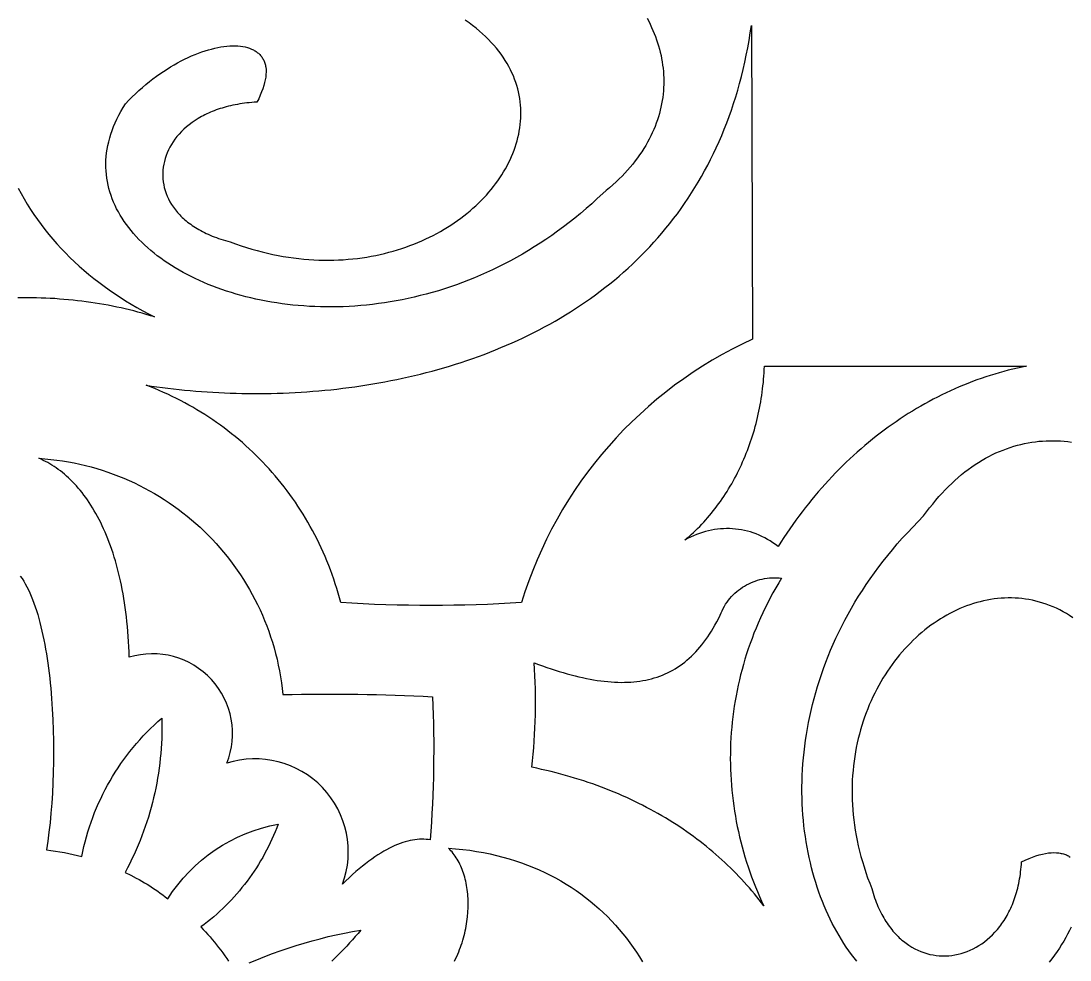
# Model space of a CAD drawing. Extents: x -4950 to -2150, y -1354 to 1346.
# Drawn here: x -4598.9 to -4386.9, y -1000.5 to -810.6 of the extents above; entities that cross this region are included whole.
import ezdxf

# ---------------------------------------------------------------- set-up
doc = ezdxf.new("R2010")
doc.units = 0
doc.layers.add('LAYER_1', color=18, linetype='CONTINUOUS')

msp = doc.modelspace()

# ---------------------------------------------------------------- linework, layer by layer
at = {"layer": 'LAYER_1'}
for points in [[(-4472.4, -810.07), (-4472.08, -810.67), (-4471.77, -811.28), (-4471.49, -811.9), (-4471.21, -812.52), (-4470.95, -813.14), (-4470.71, -813.77), (-4470.48, -814.4), (-4470.27, -815.03), (-4470.08, -815.66), (-4469.9, -816.3), (-4469.74, -816.94), (-4469.59, -817.58), (-4469.46, -818.22), (-4469.35, -818.87), (-4469.26, -819.52), (-4469.18, -820.16), (-4469.11, -820.81), (-4469.07, -821.47), (-4469.04, -822.12), (-4469.03, -822.77), (-4469.04, -823.43), (-4469.07, -824.08), (-4469.11, -824.74), (-4469.17, -825.39), (-4469.25, -826.05), (-4469.35, -826.7), (-4469.46, -827.36), (-4469.6, -828.01), (-4469.75, -828.67), (-4469.92, -829.32), (-4470.11, -829.97), (-4470.32, -830.62), (-4470.55, -831.27), (-4470.79, -831.92), (-4471.06, -832.57), (-4471.35, -833.21), (-4471.65, -833.86), (-4471.98, -834.5), (-4472.32, -835.14), (-4472.69, -835.77), (-4473.07, -836.4), (-4473.48, -837.04), (-4473.91, -837.66), (-4474.35, -838.29), (-4474.82, -838.91), (-4475.31, -839.53), (-4475.81, -840.14), (-4476.34, -840.75), (-4476.89, -841.36), (-4477.47, -841.96), (-4478.06, -842.56), (-4478.67, -843.15), (-4479.31, -843.74), (-4479.97, -844.32), (-4480.65, -844.9), (-4481.35, -845.48), (-4482.47, -846.53), (-4483.59, -847.55), (-4484.72, -848.54), (-4485.86, -849.51), (-4487.01, -850.45), (-4488.16, -851.37), (-4489.32, -852.25), (-4490.49, -853.11), (-4491.66, -853.95), (-4492.84, -854.76), (-4494.02, -855.54), (-4495.21, -856.3), (-4496.4, -857.03), (-4497.59, -857.74), (-4498.79, -858.42), (-4500, -859.08), (-4501.2, -859.72), (-4502.41, -860.33), (-4503.63, -860.91), (-4504.84, -861.47), (-4506.06, -862.01), (-4507.27, -862.53), (-4508.49, -863.02), (-4509.71, -863.49), (-4510.93, -863.93), (-4512.15, -864.36), (-4513.37, -864.76), (-4514.59, -865.14), (-4515.81, -865.49), (-4517.03, -865.83), (-4518.25, -866.14), (-4519.46, -866.44), (-4520.68, -866.71), (-4521.89, -866.96), (-4523.09, -867.19), (-4524.3, -867.4), (-4525.5, -867.59), (-4526.7, -867.76), (-4527.89, -867.91), (-4529.08, -868.04), (-4530.27, -868.15), (-4531.45, -868.24), (-4532.62, -868.31), (-4533.79, -868.37), (-4534.95, -868.4), (-4536.11, -868.42), (-4537.26, -868.42), (-4538.4, -868.4), (-4539.53, -868.36), (-4540.66, -868.31), (-4541.78, -868.23), (-4542.89, -868.14), (-4543.99, -868.04), (-4545.08, -867.92), (-4546.17, -867.78), (-4547.24, -867.62), (-4548.31, -867.45), (-4549.36, -867.26), (-4550.4, -867.06), (-4551.44, -866.84), (-4552.46, -866.61), (-4553.47, -866.36), (-4554.46, -866.1), (-4555.45, -865.82), (-4556.42, -865.53), (-4557.38, -865.22), (-4558.33, -864.9), (-4559.26, -864.57), (-4560.18, -864.22), (-4561.08, -863.86), (-4561.97, -863.49), (-4562.84, -863.1), (-4563.7, -862.7), (-4564.55, -862.29), (-4565.37, -861.87), (-4566.19, -861.43), (-4566.98, -860.98), (-4567.76, -860.53), (-4568.52, -860.05), (-4569.26, -859.57), (-4569.99, -859.08), (-4570.7, -858.58), (-4571.38, -858.06), (-4572.05, -857.54), (-4572.7, -857), (-4573.33, -856.46), (-4573.94, -855.9), (-4574.54, -855.34), (-4575.11, -854.76), (-4575.65, -854.18), (-4576.18, -853.59), (-4576.69, -852.99), (-4577.17, -852.38), (-4577.64, -851.76), (-4578.08, -851.14), (-4578.49, -850.51), (-4578.89, -849.86), (-4579.26, -849.22), (-4579.6, -848.56), (-4579.92, -847.9), (-4580.22, -847.23), (-4580.5, -846.55), (-4580.74, -845.87), (-4580.96, -845.18), (-4581.16, -844.49), (-4581.33, -843.79), (-4581.47, -843.08), (-4581.59, -842.37), (-4581.68, -841.66), (-4581.74, -840.94), (-4581.78, -840.21), (-4581.78, -839.48), (-4581.76, -838.74), (-4581.71, -838.01), (-4581.63, -837.26), (-4581.52, -836.52), (-4581.38, -835.77), (-4581.21, -835.02), (-4581.01, -834.26), (-4580.78, -833.5), (-4580.52, -832.74), (-4580.23, -831.98), (-4579.9, -831.21), (-4579.54, -830.44), (-4579.15, -829.67), (-4578.73, -828.9), (-4578.28, -828.13), (-4577.79, -827.35), (-4577.12, -826.65), (-4576.45, -825.97), (-4575.77, -825.31), (-4575.09, -824.67), (-4574.39, -824.05), (-4573.69, -823.46), (-4572.99, -822.88), (-4572.28, -822.33), (-4571.57, -821.8), (-4570.86, -821.29), (-4570.14, -820.8), (-4569.42, -820.33), (-4568.71, -819.89), (-4567.99, -819.47), (-4567.28, -819.07), (-4566.57, -818.69), (-4565.86, -818.33), (-4565.16, -818), (-4564.46, -817.69), (-4563.76, -817.4), (-4563.08, -817.13), (-4562.4, -816.88), (-4561.73, -816.66), (-4561.06, -816.46), (-4560.41, -816.28), (-4559.77, -816.12), (-4559.14, -815.98), (-4558.52, -815.87), (-4557.92, -815.78), (-4557.32, -815.71), (-4556.75, -815.67), (-4556.19, -815.65), (-4555.64, -815.65), (-4555.11, -815.67), (-4554.6, -815.71), (-4554.11, -815.78), (-4553.64, -815.87), (-4553.19, -815.99), (-4552.76, -816.12), (-4552.35, -816.28), (-4552.16, -816.37), (-4551.97, -816.46), (-4551.78, -816.56), (-4551.6, -816.67), (-4551.43, -816.78), (-4551.27, -816.9), (-4551.11, -817.02), (-4550.96, -817.15), (-4550.81, -817.28), (-4550.67, -817.42), (-4550.54, -817.56), (-4550.41, -817.72), (-4550.29, -817.87), (-4550.18, -818.04), (-4550.07, -818.2), (-4549.97, -818.38), (-4549.88, -818.56), (-4549.8, -818.74), (-4549.73, -818.94), (-4549.66, -819.13), (-4549.6, -819.34), (-4549.54, -819.55), (-4549.5, -819.76), (-4549.46, -819.98), (-4549.41, -820.44), (-4549.4, -820.92), (-4549.42, -821.43), (-4549.47, -821.96), (-4549.56, -822.51), (-4549.69, -823.08), (-4549.85, -823.68), (-4550.05, -824.31), (-4550.3, -824.95), (-4550.58, -825.62), (-4550.9, -826.32), (-4551.26, -827.03), (-4551.78, -827.06), (-4552.28, -827.1), (-4552.79, -827.14), (-4553.28, -827.19), (-4553.77, -827.25), (-4554.25, -827.32), (-4554.73, -827.39), (-4555.19, -827.47), (-4555.66, -827.55), (-4556.11, -827.65), (-4556.56, -827.75), (-4557, -827.85), (-4557.44, -827.96), (-4557.86, -828.08), (-4558.28, -828.21), (-4558.7, -828.34), (-4559.11, -828.47), (-4559.51, -828.61), (-4559.9, -828.76), (-4560.28, -828.92), (-4560.66, -829.07), (-4561.04, -829.24), (-4561.4, -829.41), (-4561.76, -829.58), (-4562.11, -829.76), (-4562.46, -829.95), (-4563.12, -830.33), (-4563.76, -830.73), (-4564.37, -831.15), (-4564.95, -831.59), (-4565.5, -832.04), (-4566.03, -832.51), (-4566.52, -832.99), (-4566.98, -833.49), (-4567.42, -834), (-4567.82, -834.52), (-4568.2, -835.05), (-4568.54, -835.59), (-4568.85, -836.14), (-4569.14, -836.69), (-4569.39, -837.26), (-4569.61, -837.83), (-4569.8, -838.41), (-4569.96, -838.99), (-4570.09, -839.58), (-4570.19, -840.17), (-4570.25, -840.76), (-4570.28, -841.35), (-4570.28, -841.94), (-4570.25, -842.54), (-4570.19, -843.13), (-4570.09, -843.72), (-4569.97, -844.3), (-4569.8, -844.89), (-4569.61, -845.46), (-4569.38, -846.04), (-4569.12, -846.6), (-4568.83, -847.16), (-4568.5, -847.71), (-4568.14, -848.25), (-4567.94, -848.52), (-4567.74, -848.78), (-4567.53, -849.05), (-4567.31, -849.31), (-4567.08, -849.56), (-4566.85, -849.82), (-4566.6, -850.07), (-4566.35, -850.31), (-4566.09, -850.56), (-4565.82, -850.8), (-4565.54, -851.03), (-4565.25, -851.27), (-4564.95, -851.5), (-4564.64, -851.72), (-4564.33, -851.94), (-4564.01, -852.16), (-4563.67, -852.37), (-4563.33, -852.58), (-4562.98, -852.79), (-4562.62, -852.99), (-4562.26, -853.18), (-4561.88, -853.37), (-4561.49, -853.56), (-4561.1, -853.74), (-4560.7, -853.92), (-4560.28, -854.09), (-4559.86, -854.25), (-4559.43, -854.41), (-4558.99, -854.57), (-4558.54, -854.72), (-4558.08, -854.86), (-4557.62, -855), (-4557.14, -855.13), (-4556.66, -855.26), (-4555.56, -855.66), (-4554.47, -856.04), (-4553.39, -856.39), (-4552.31, -856.72), (-4551.23, -857.02), (-4550.16, -857.3), (-4549.09, -857.56), (-4548.03, -857.8), (-4546.97, -858.01), (-4545.92, -858.2), (-4544.87, -858.37), (-4543.83, -858.52), (-4542.8, -858.65), (-4541.77, -858.75), (-4540.75, -858.84), (-4539.73, -858.9), (-4538.72, -858.94), (-4537.72, -858.97), (-4536.73, -858.97), (-4535.74, -858.96), (-4534.76, -858.93), (-4533.79, -858.87), (-4532.83, -858.8), (-4531.87, -858.71), (-4530.93, -858.61), (-4529.99, -858.48), (-4529.06, -858.34), (-4528.15, -858.18), (-4527.24, -858.01), (-4526.34, -857.81), (-4525.45, -857.6), (-4524.57, -857.38), (-4523.7, -857.14), (-4522.84, -856.89), (-4521.99, -856.62), (-4521.15, -856.33), (-4520.33, -856.03), (-4519.51, -855.72), (-4518.71, -855.39), (-4517.92, -855.05), (-4517.14, -854.69), (-4516.37, -854.33), (-4515.62, -853.95), (-4514.87, -853.55), (-4514.15, -853.15), (-4513.43, -852.73), (-4512.73, -852.3), (-4512.04, -851.87), (-4511.36, -851.41), (-4510.7, -850.95), (-4510.05, -850.48), (-4509.42, -850), (-4508.8, -849.51), (-4508.19, -849.01), (-4507.6, -848.49), (-4507.03, -847.97), (-4506.47, -847.45), (-4505.93, -846.91), (-4505.4, -846.36), (-4504.89, -845.81), (-4504.39, -845.25), (-4503.92, -844.68), (-4503.45, -844.1), (-4503.01, -843.52), (-4502.58, -842.93), (-4502.17, -842.34), (-4501.78, -841.74), (-4501.4, -841.13), (-4501.04, -840.52), (-4500.7, -839.9), (-4500.38, -839.28), (-4500.08, -838.66), (-4499.8, -838.02), (-4499.53, -837.39), (-4499.29, -836.75), (-4499.06, -836.11), (-4498.85, -835.47), (-4498.67, -834.82), (-4498.5, -834.17), (-4498.35, -833.52), (-4498.23, -832.87), (-4498.12, -832.21), (-4498.04, -831.55), (-4497.98, -830.9), (-4497.93, -830.24), (-4497.91, -829.58), (-4497.92, -828.92), (-4497.94, -828.26), (-4497.98, -827.6), (-4498.05, -826.94), (-4498.14, -826.29), (-4498.26, -825.63), (-4498.39, -824.97), (-4498.55, -824.32), (-4498.74, -823.67), (-4498.94, -823.02), (-4499.17, -822.38), (-4499.43, -821.73), (-4499.71, -821.1), (-4500.01, -820.46), (-4500.34, -819.83), (-4500.69, -819.2), (-4501.07, -818.57), (-4501.48, -817.96), (-4501.91, -817.34), (-4502.36, -816.73), (-4502.84, -816.13), (-4503.35, -815.53), (-4503.89, -814.94), (-4504.45, -814.35), (-4505.03, -813.77), (-4505.65, -813.2), (-4506.29, -812.64), (-4506.96, -812.08), (-4507.66, -811.53), (-4508.38, -810.99), (-4509.14, -810.46)], [(-4599.48, -844.38), (-4598.9, -845.48), (-4598.3, -846.57), (-4597.66, -847.65), (-4597, -848.7), (-4596.32, -849.75), (-4595.61, -850.77), (-4594.87, -851.78), (-4594.11, -852.78), (-4593.33, -853.76), (-4592.52, -854.72), (-4591.68, -855.67), (-4590.83, -856.6), (-4589.95, -857.51), (-4589.05, -858.41), (-4588.12, -859.29), (-4587.18, -860.16), (-4586.22, -861.01), (-4585.23, -861.84), (-4584.22, -862.65), (-4583.2, -863.45), (-4582.15, -864.23), (-4581.09, -864.99), (-4580.01, -865.73), (-4578.91, -866.46), (-4577.79, -867.17), (-4576.65, -867.86), (-4575.5, -868.53), (-4574.33, -869.19), (-4573.15, -869.83), (-4571.95, -870.44), (-4572.78, -870.19), (-4573.61, -869.94), (-4574.45, -869.7), (-4575.3, -869.47), (-4576.14, -869.24), (-4576.99, -869.03), (-4577.85, -868.83), (-4578.71, -868.63), (-4579.57, -868.44), (-4580.44, -868.27), (-4581.31, -868.1), (-4582.18, -867.94), (-4583.06, -867.78), (-4583.95, -867.64), (-4584.83, -867.51), (-4585.73, -867.38), (-4586.62, -867.27), (-4587.52, -867.16), (-4588.42, -867.06), (-4589.33, -866.97), (-4590.25, -866.89), (-4591.16, -866.82), (-4592.08, -866.75), (-4593.01, -866.7), (-4593.93, -866.65), (-4594.87, -866.62), (-4595.8, -866.59), (-4596.75, -866.57), (-4597.69, -866.56), (-4598.64, -866.56), (-4599.59, -866.57)], [(-4430, -1000.72), (-4430.55, -1000.04), (-4431.09, -999.33), (-4431.62, -998.6), (-4432.14, -997.86), (-4432.64, -997.1), (-4433.13, -996.32), (-4433.61, -995.53), (-4434.08, -994.72), (-4434.54, -993.89), (-4434.98, -993.04), (-4435.4, -992.18), (-4435.82, -991.31), (-4436.22, -990.42), (-4436.61, -989.52), (-4436.98, -988.6), (-4437.34, -987.67), (-4437.68, -986.72), (-4438.01, -985.76), (-4438.32, -984.79), (-4438.62, -983.8), (-4438.9, -982.81), (-4439.16, -981.8), (-4439.41, -980.78), (-4439.65, -979.74), (-4439.87, -978.7), (-4440.07, -977.65), (-4440.25, -976.58), (-4440.42, -975.51), (-4440.56, -974.42), (-4440.7, -973.33), (-4440.81, -972.23), (-4440.9, -971.12), (-4440.98, -970), (-4441.04, -968.87), (-4441.08, -967.74), (-4441.1, -966.6), (-4441.1, -965.45), (-4441.08, -964.29), (-4441.05, -963.13), (-4440.99, -961.96), (-4440.91, -960.79), (-4440.81, -959.61), (-4440.69, -958.42), (-4440.55, -957.23), (-4440.39, -956.04), (-4440.21, -954.84), (-4440.01, -953.64), (-4439.78, -952.44), (-4439.54, -951.23), (-4439.27, -950.02), (-4438.98, -948.8), (-4438.66, -947.59), (-4438.33, -946.37), (-4437.97, -945.15), (-4437.58, -943.93), (-4437.18, -942.71), (-4436.75, -941.49), (-4436.29, -940.27), (-4435.82, -939.05), (-4435.31, -937.83), (-4434.79, -936.61), (-4434.23, -935.4), (-4433.66, -934.18), (-4433.05, -932.97), (-4432.43, -931.75), (-4431.77, -930.54), (-4431.09, -929.34), (-4430.39, -928.13), (-4429.66, -926.93), (-4428.9, -925.74), (-4428.11, -924.55), (-4427.3, -923.36), (-4426.46, -922.18), (-4425.59, -921), (-4424.7, -919.83), (-4423.77, -918.66), (-4422.82, -917.5), (-4421.84, -916.35), (-4420.83, -915.2), (-4419.8, -914.06), (-4418.73, -912.93), (-4417.63, -911.81), (-4416.51, -910.69), (-4415.91, -909.86), (-4415.3, -909.05), (-4414.68, -908.27), (-4414.06, -907.51), (-4413.43, -906.78), (-4412.79, -906.07), (-4412.15, -905.38), (-4411.5, -904.72), (-4410.84, -904.09), (-4410.18, -903.48), (-4409.52, -902.89), (-4408.84, -902.32), (-4408.17, -901.78), (-4407.49, -901.27), (-4406.8, -900.77), (-4406.11, -900.3), (-4405.42, -899.85), (-4404.72, -899.43), (-4404.02, -899.02), (-4403.31, -898.64), (-4402.61, -898.29), (-4401.9, -897.95), (-4401.18, -897.64), (-4400.47, -897.35), (-4399.75, -897.08), (-4399.03, -896.83), (-4398.3, -896.6), (-4397.58, -896.39), (-4396.85, -896.21), (-4396.13, -896.04), (-4395.4, -895.9), (-4394.67, -895.78), (-4393.94, -895.68), (-4393.21, -895.59), (-4392.48, -895.53), (-4391.75, -895.49), (-4391.02, -895.47), (-4390.29, -895.47), (-4389.56, -895.48), (-4388.84, -895.52), (-4388.11, -895.58), (-4387.38, -895.65), (-4386.66, -895.74)], [(-4386.35, -931.25), (-4387.01, -930.82), (-4387.67, -930.41), (-4388.34, -930.04), (-4389.01, -929.68), (-4389.69, -929.35), (-4390.37, -929.05), (-4391.06, -928.77), (-4391.75, -928.52), (-4392.44, -928.28), (-4393.13, -928.08), (-4393.83, -927.89), (-4394.53, -927.73), (-4395.23, -927.6), (-4395.94, -927.48), (-4396.64, -927.39), (-4397.35, -927.33), (-4398.05, -927.28), (-4398.76, -927.26), (-4399.46, -927.25), (-4400.17, -927.27), (-4400.88, -927.32), (-4401.58, -927.38), (-4402.29, -927.46), (-4402.99, -927.57), (-4403.69, -927.69), (-4404.39, -927.84), (-4405.08, -928.01), (-4405.78, -928.19), (-4406.47, -928.4), (-4407.16, -928.63), (-4407.84, -928.87), (-4408.52, -929.14), (-4409.2, -929.42), (-4409.87, -929.72), (-4410.53, -930.04), (-4411.19, -930.38), (-4411.85, -930.74), (-4412.5, -931.12), (-4413.14, -931.51), (-4413.78, -931.92), (-4414.41, -932.35), (-4415.04, -932.79), (-4415.65, -933.26), (-4416.26, -933.73), (-4416.86, -934.23), (-4417.46, -934.74), (-4418.04, -935.27), (-4418.62, -935.81), (-4419.19, -936.37), (-4419.74, -936.94), (-4420.29, -937.53), (-4420.83, -938.14), (-4421.36, -938.76), (-4421.87, -939.39), (-4422.38, -940.04), (-4422.87, -940.7), (-4423.36, -941.38), (-4423.83, -942.07), (-4424.29, -942.77), (-4424.73, -943.49), (-4425.17, -944.22), (-4425.59, -944.96), (-4426, -945.71), (-4426.39, -946.48), (-4426.77, -947.26), (-4427.14, -948.05), (-4427.49, -948.85), (-4427.82, -949.67), (-4428.14, -950.49), (-4428.45, -951.33), (-4428.74, -952.18), (-4429.01, -953.04), (-4429.27, -953.91), (-4429.51, -954.79), (-4429.73, -955.68), (-4429.94, -956.58), (-4430.13, -957.49), (-4430.3, -958.4), (-4430.45, -959.33), (-4430.58, -960.27), (-4430.7, -961.22), (-4430.79, -962.17), (-4430.87, -963.13), (-4430.93, -964.1), (-4430.96, -965.08), (-4430.98, -966.07), (-4430.97, -967.06), (-4430.95, -968.06), (-4430.9, -969.07), (-4430.83, -970.09), (-4430.74, -971.11), (-4430.63, -972.14), (-4430.49, -973.17), (-4430.33, -974.21), (-4430.15, -975.26), (-4429.95, -976.31), (-4429.72, -977.37), (-4429.46, -978.43), (-4429.19, -979.5), (-4428.88, -980.57), (-4428.56, -981.65), (-4428.21, -982.73), (-4427.83, -983.81), (-4427.42, -984.9), (-4426.99, -986), (-4426.86, -986.48), (-4426.72, -986.96), (-4426.57, -987.43), (-4426.42, -987.88), (-4426.26, -988.33), (-4426.09, -988.77), (-4425.92, -989.2), (-4425.74, -989.62), (-4425.56, -990.04), (-4425.37, -990.44), (-4425.17, -990.83), (-4424.97, -991.22), (-4424.77, -991.6), (-4424.56, -991.96), (-4424.35, -992.32), (-4424.13, -992.67), (-4423.9, -993.01), (-4423.67, -993.35), (-4423.44, -993.67), (-4423.2, -993.98), (-4422.96, -994.29), (-4422.72, -994.59), (-4422.47, -994.88), (-4422.21, -995.16), (-4421.95, -995.43), (-4421.69, -995.69), (-4421.43, -995.94), (-4421.16, -996.19), (-4420.89, -996.42), (-4420.61, -996.65), (-4420.34, -996.87), (-4420.05, -997.08), (-4419.77, -997.28), (-4419.48, -997.48), (-4418.9, -997.84), (-4418.31, -998.17), (-4417.71, -998.46), (-4417.11, -998.72), (-4416.49, -998.95), (-4415.87, -999.14), (-4415.25, -999.31), (-4414.62, -999.43), (-4413.99, -999.53), (-4413.36, -999.59), (-4412.72, -999.62), (-4412.08, -999.62), (-4411.45, -999.59), (-4410.82, -999.53), (-4410.18, -999.43), (-4409.56, -999.3), (-4408.93, -999.14), (-4408.31, -998.95), (-4407.7, -998.73), (-4407.09, -998.48), (-4406.5, -998.19), (-4405.91, -997.88), (-4405.33, -997.54), (-4404.76, -997.16), (-4404.2, -996.76), (-4403.66, -996.32), (-4403.13, -995.86), (-4402.61, -995.37), (-4402.11, -994.84), (-4401.62, -994.29), (-4401.15, -993.71), (-4400.93, -993.41), (-4400.7, -993.1), (-4400.49, -992.79), (-4400.27, -992.46), (-4400.06, -992.13), (-4399.86, -991.8), (-4399.66, -991.45), (-4399.47, -991.1), (-4399.28, -990.74), (-4399.1, -990.38), (-4398.92, -990), (-4398.75, -989.63), (-4398.59, -989.24), (-4398.43, -988.85), (-4398.28, -988.45), (-4398.13, -988.04), (-4397.99, -987.62), (-4397.86, -987.2), (-4397.73, -986.78), (-4397.61, -986.34), (-4397.5, -985.9), (-4397.39, -985.45), (-4397.29, -985), (-4397.2, -984.54), (-4397.12, -984.07), (-4397.04, -983.59), (-4396.97, -983.11), (-4396.91, -982.62), (-4396.85, -982.13), (-4396.81, -981.62), (-4396.77, -981.12), (-4396.74, -980.6), (-4395.97, -980.24), (-4395.22, -979.92), (-4394.51, -979.64), (-4393.81, -979.39), (-4393.15, -979.19), (-4392.5, -979.03), (-4391.89, -978.9), (-4391.29, -978.81), (-4390.73, -978.76), (-4390.19, -978.74), (-4389.67, -978.76), (-4389.18, -978.8), (-4388.94, -978.84), (-4388.71, -978.89), (-4388.49, -978.94), (-4388.27, -979), (-4388.06, -979.07), (-4387.85, -979.14), (-4387.65, -979.22), (-4387.46, -979.32), (-4387.27, -979.41), (-4387.09, -979.52), (-4386.92, -979.63)], [(-4511.32, -1000.67), (-4511.1, -1000.21), (-4510.88, -999.75), (-4510.68, -999.29), (-4510.48, -998.83), (-4510.29, -998.36), (-4510.12, -997.89), (-4509.95, -997.42), (-4509.79, -996.95), (-4509.65, -996.47), (-4509.51, -996), (-4509.38, -995.52), (-4509.26, -995.05), (-4509.15, -994.57), (-4509.05, -994.09), (-4508.96, -993.61), (-4508.88, -993.14), (-4508.81, -992.66), (-4508.75, -992.19), (-4508.69, -991.71), (-4508.61, -990.77), (-4508.57, -989.84), (-4508.56, -988.91), (-4508.59, -988), (-4508.62, -987.55), (-4508.66, -987.11), (-4508.7, -986.67), (-4508.76, -986.23), (-4508.82, -985.8), (-4508.89, -985.37), (-4508.97, -984.95), (-4509.06, -984.53), (-4509.16, -984.12), (-4509.26, -983.72), (-4509.38, -983.32), (-4509.5, -982.93), (-4509.63, -982.55), (-4509.77, -982.18), (-4509.91, -981.81), (-4510.07, -981.45), (-4510.23, -981.1), (-4510.4, -980.75), (-4510.58, -980.42), (-4510.77, -980.09), (-4510.96, -979.78), (-4511.16, -979.47), (-4511.37, -979.17), (-4511.59, -978.89), (-4511.82, -978.61), (-4512.05, -978.35), (-4512.29, -978.09), (-4512.54, -977.85), (-4511.09, -977.96), (-4509.65, -978.11), (-4508.24, -978.28), (-4506.85, -978.49), (-4505.48, -978.73), (-4504.14, -979.01), (-4502.82, -979.31), (-4501.53, -979.64), (-4500.25, -980), (-4499, -980.39), (-4497.77, -980.8), (-4496.57, -981.25), (-4495.39, -981.72), (-4494.23, -982.22), (-4493.09, -982.74), (-4491.98, -983.29), (-4490.89, -983.86), (-4489.82, -984.46), (-4488.78, -985.09), (-4487.76, -985.73), (-4486.76, -986.4), (-4485.78, -987.09), (-4484.83, -987.81), (-4483.9, -988.54), (-4483, -989.3), (-4482.12, -990.08), (-4481.26, -990.88), (-4480.42, -991.69), (-4479.6, -992.53), (-4478.81, -993.38), (-4478.05, -994.26), (-4477.3, -995.15), (-4476.58, -996.05), (-4475.88, -996.98), (-4475.21, -997.92), (-4474.55, -998.87), (-4473.92, -999.84), (-4473.32, -1000.83)], [(-4386.72, -993.8), (-4387.05, -994.5), (-4387.41, -995.2), (-4387.79, -995.91), (-4388.2, -996.62), (-4388.63, -997.33), (-4389.08, -998.05), (-4389.55, -998.76), (-4390.05, -999.48), (-4390.58, -1000.2), (-4391.12, -1000.91)], [(-4552.79, -1001.05), (-4551.24, -1000.39), (-4549.68, -999.76), (-4548.11, -999.16), (-4546.53, -998.58), (-4544.94, -998.04), (-4543.34, -997.52), (-4541.73, -997.03), (-4540.12, -996.57), (-4538.49, -996.14), (-4536.86, -995.73), (-4535.22, -995.36), (-4533.57, -995.01), (-4531.91, -994.7), (-4530.25, -994.41), (-4530.81, -995.07), (-4531.37, -995.72), (-4531.94, -996.36), (-4532.51, -997), (-4533.1, -997.63), (-4533.69, -998.25), (-4534.28, -998.86), (-4534.89, -999.47), (-4535.5, -1000.07), (-4536.12, -1000.66)]]:
    msp.add_lwpolyline(points, dxfattribs=at)
for points in [[(-4497.79, -928.21, -0.030769), (-4534.32, -928.21), (-4534.57, -927.25), (-4534.84, -926.29), (-4535.12, -925.34), (-4535.42, -924.39), (-4535.72, -923.45), (-4536.05, -922.52), (-4536.38, -921.6), (-4536.73, -920.68), (-4537.1, -919.78), (-4537.47, -918.88), (-4537.86, -917.98), (-4538.26, -917.1), (-4538.68, -916.22), (-4539.1, -915.35), (-4539.54, -914.49), (-4540, -913.64), (-4540.46, -912.79), (-4540.94, -911.95), (-4541.42, -911.13), (-4541.92, -910.31), (-4542.44, -909.49), (-4542.96, -908.69), (-4543.49, -907.9), (-4544.04, -907.11), (-4544.6, -906.34), (-4545.16, -905.57), (-4545.74, -904.82), (-4546.33, -904.07), (-4546.93, -903.33), (-4547.54, -902.6), (-4548.17, -901.88), (-4548.8, -901.17), (-4549.44, -900.47), (-4550.09, -899.79), (-4550.75, -899.11), (-4551.42, -898.44), (-4552.1, -897.78), (-4552.79, -897.13), (-4553.49, -896.49), (-4554.2, -895.86), (-4554.92, -895.25), (-4555.65, -894.64), (-4556.38, -894.05), (-4557.13, -893.46), (-4557.88, -892.89), (-4558.64, -892.33), (-4559.41, -891.78), (-4560.19, -891.24), (-4560.97, -890.71), (-4561.77, -890.2), (-4562.57, -889.69), (-4563.38, -889.2), (-4564.19, -888.72), (-4565.02, -888.25), (-4565.85, -887.79), (-4566.69, -887.35), (-4567.53, -886.92), (-4568.39, -886.5), (-4569.24, -886.09), (-4570.11, -885.69), (-4570.98, -885.31), (-4571.86, -884.94), (-4572.74, -884.59), (-4573.64, -884.24), (-4572.55, -884.41), (-4571.45, -884.56), (-4570.35, -884.71), (-4569.24, -884.86), (-4568.12, -884.99), (-4567, -885.11), (-4565.87, -885.23), (-4564.74, -885.34), (-4563.6, -885.44), (-4562.45, -885.53), (-4561.3, -885.61), (-4560.14, -885.68), (-4558.98, -885.74), (-4557.82, -885.8), (-4556.65, -885.84), (-4555.47, -885.88), (-4554.29, -885.91), (-4553.11, -885.93), (-4551.93, -885.93), (-4550.74, -885.93), (-4549.55, -885.92), (-4548.35, -885.9), (-4547.15, -885.87), (-4545.96, -885.83), (-4544.75, -885.78), (-4543.55, -885.72), (-4542.34, -885.65), (-4541.14, -885.57), (-4539.93, -885.48), (-4538.72, -885.38), (-4537.51, -885.27), (-4536.3, -885.15), (-4535.09, -885.02), (-4533.88, -884.87), (-4532.67, -884.72), (-4531.46, -884.55), (-4530.25, -884.38), (-4529.04, -884.19), (-4527.83, -883.99), (-4526.62, -883.78), (-4525.41, -883.56), (-4524.21, -883.33), (-4523.01, -883.09), (-4521.81, -882.83), (-4520.61, -882.57), (-4519.41, -882.29), (-4518.22, -882), (-4517.03, -881.7), (-4515.85, -881.38), (-4514.66, -881.06), (-4513.48, -880.72), (-4512.31, -880.37), (-4511.14, -880.01), (-4509.97, -879.63), (-4508.81, -879.24), (-4507.65, -878.84), (-4506.5, -878.43), (-4505.35, -878.01), (-4504.21, -877.57), (-4503.07, -877.12), (-4501.94, -876.65), (-4500.81, -876.18), (-4499.7, -875.69), (-4498.58, -875.18), (-4497.48, -874.66), (-4496.38, -874.13), (-4495.29, -873.59), (-4494.21, -873.03), (-4493.13, -872.46), (-4492.07, -871.88), (-4491.01, -871.28), (-4489.95, -870.67), (-4488.91, -870.04), (-4487.88, -869.4), (-4486.85, -868.74), (-4485.84, -868.07), (-4484.83, -867.39), (-4483.84, -866.69), (-4482.85, -865.98), (-4481.87, -865.25), (-4480.91, -864.51), (-4479.95, -863.75), (-4479.01, -862.98), (-4478.07, -862.2), (-4477.15, -861.39), (-4476.24, -860.58), (-4475.34, -859.75), (-4474.46, -858.9), (-4473.58, -858.04), (-4472.72, -857.16), (-4471.87, -856.27), (-4471.03, -855.36), (-4470.21, -854.43), (-4469.4, -853.49), (-4468.6, -852.53), (-4467.81, -851.56), (-4467.04, -850.57), (-4466.29, -849.57), (-4465.55, -848.55), (-4464.82, -847.51), (-4464.11, -846.46), (-4463.41, -845.39), (-4462.73, -844.3), (-4462.07, -843.2), (-4461.42, -842.08), (-4460.78, -840.94), (-4460.16, -839.79), (-4459.56, -838.62), (-4458.98, -837.43), (-4458.41, -836.23), (-4457.86, -835), (-4457.32, -833.76), (-4456.81, -832.51), (-4456.31, -831.23), (-4455.83, -829.94), (-4455.36, -828.63), (-4454.92, -827.3), (-4454.49, -825.96), (-4454.09, -824.6), (-4453.7, -823.22), (-4453.33, -821.82), (-4452.98, -820.4), (-4452.65, -818.96), (-4452.35, -817.51), (-4452.06, -816.04), (-4451.79, -814.55), (-4451.54, -813.04), (-4451.31, -811.51), (-4451.07, -874.95, 0.214919)], [(-4533.96, -985.14, 0.625155), (-4557.34, -960.68, 0.629642), (-4577.05, -939.25), (-4577.08, -938.18), (-4577.13, -937.12), (-4577.18, -936.08), (-4577.25, -935.05), (-4577.33, -934.04), (-4577.41, -933.04), (-4577.51, -932.05), (-4577.62, -931.08), (-4577.73, -930.13), (-4577.86, -929.19), (-4577.99, -928.26), (-4578.14, -927.34), (-4578.3, -926.44), (-4578.46, -925.56), (-4578.63, -924.69), (-4578.82, -923.83), (-4579.01, -922.99), (-4579.21, -922.16), (-4579.41, -921.34), (-4579.63, -920.54), (-4579.86, -919.75), (-4580.09, -918.98), (-4580.33, -918.22), (-4580.58, -917.48), (-4580.84, -916.75), (-4581.1, -916.03), (-4581.37, -915.33), (-4581.65, -914.64), (-4581.93, -913.96), (-4582.23, -913.3), (-4582.53, -912.65), (-4582.83, -912.02), (-4583.15, -911.4), (-4583.46, -910.8), (-4583.79, -910.2), (-4584.12, -909.63), (-4584.46, -909.06), (-4584.8, -908.51), (-4585.15, -907.98), (-4585.5, -907.45), (-4585.86, -906.94), (-4586.23, -906.45), (-4586.6, -905.97), (-4586.97, -905.5), (-4587.35, -905.05), (-4587.74, -904.61), (-4588.13, -904.18), (-4588.52, -903.77), (-4588.92, -903.37), (-4589.32, -902.99), (-4589.73, -902.62), (-4590.14, -902.26), (-4590.55, -901.92), (-4590.97, -901.59), (-4591.39, -901.27), (-4591.81, -900.97), (-4592.24, -900.68), (-4592.67, -900.4), (-4593.1, -900.14), (-4593.54, -899.89), (-4593.98, -899.66), (-4594.42, -899.44), (-4594.86, -899.23), (-4595.31, -899.03), (-4594.1, -899.12), (-4592.9, -899.24), (-4591.71, -899.38), (-4590.53, -899.55), (-4589.35, -899.75), (-4588.19, -899.97), (-4587.03, -900.21), (-4585.88, -900.48), (-4584.74, -900.78), (-4583.62, -901.1), (-4582.5, -901.44), (-4581.39, -901.81), (-4580.29, -902.2), (-4579.21, -902.62), (-4578.13, -903.06), (-4577.07, -903.52), (-4576.02, -904), (-4574.98, -904.51), (-4573.95, -905.04), (-4572.94, -905.59), (-4571.94, -906.16), (-4570.95, -906.75), (-4569.98, -907.37), (-4569.02, -908), (-4568.08, -908.65), (-4567.15, -909.33), (-4566.24, -910.02), (-4565.34, -910.73), (-4564.46, -911.47), (-4563.59, -912.22), (-4562.74, -912.98), (-4561.91, -913.77), (-4561.09, -914.58), (-4560.3, -915.4), (-4559.52, -916.24), (-4558.75, -917.1), (-4558.01, -917.97), (-4557.28, -918.86), (-4556.58, -919.77), (-4555.89, -920.69), (-4555.22, -921.62), (-4554.58, -922.58), (-4553.95, -923.54), (-4553.34, -924.53), (-4552.76, -925.52), (-4552.19, -926.53), (-4551.65, -927.56), (-4551.13, -928.6), (-4550.63, -929.65), (-4550.15, -930.71), (-4549.7, -931.79), (-4549.27, -932.88), (-4548.86, -933.98), (-4548.48, -935.09), (-4548.12, -936.22), (-4547.78, -937.35), (-4547.47, -938.5), (-4547.19, -939.66), (-4546.93, -940.82), (-4546.69, -942), (-4546.49, -943.19), (-4546.3, -944.39), (-4546.15, -945.59), (-4546.02, -946.81, -0.020022), (-4515.77, -947.24), (-4515.69, -949.05), (-4515.63, -950.86), (-4515.59, -952.67), (-4515.55, -954.48), (-4515.53, -956.29), (-4515.53, -958.1), (-4515.54, -959.91), (-4515.56, -961.72), (-4515.59, -963.53), (-4515.64, -965.34), (-4515.71, -967.15), (-4515.79, -968.96), (-4515.88, -970.77), (-4515.99, -972.57), (-4516.11, -974.38), (-4516.24, -976.19), (-4516.65, -976.12), (-4517.07, -976.08), (-4517.5, -976.05), (-4517.93, -976.04), (-4518.38, -976.05), (-4518.84, -976.08), (-4519.31, -976.13), (-4519.78, -976.21), (-4520.27, -976.3), (-4520.76, -976.41), (-4521.27, -976.55), (-4521.78, -976.71), (-4522.3, -976.89), (-4522.84, -977.1), (-4523.38, -977.33), (-4523.93, -977.58), (-4524.49, -977.85), (-4525.06, -978.15), (-4525.63, -978.48), (-4526.22, -978.83), (-4526.82, -979.21), (-4527.42, -979.61), (-4528.04, -980.04), (-4528.66, -980.49), (-4529.29, -980.98), (-4529.93, -981.49), (-4530.58, -982.02), (-4531.24, -982.59), (-4531.91, -983.18), (-4532.58, -983.81), (-4533.27, -984.46)]]:
    msp.add_lwpolyline(points, format="xyb", close=True, dxfattribs=at)
for points in [[(-4445.94, -916.87), (-4446.46, -916.47), (-4446.99, -916.09), (-4447.54, -915.74), (-4448.09, -915.41), (-4448.64, -915.1), (-4449.21, -914.82), (-4449.78, -914.56), (-4450.35, -914.32), (-4450.94, -914.11), (-4451.52, -913.92), (-4452.11, -913.75), (-4452.71, -913.61), (-4453.31, -913.49), (-4453.91, -913.39), (-4454.52, -913.32), (-4455.12, -913.27), (-4455.73, -913.24), (-4456.34, -913.24), (-4456.95, -913.26), (-4457.57, -913.3), (-4458.18, -913.36), (-4458.79, -913.45), (-4459.4, -913.56), (-4460.01, -913.7), (-4460.62, -913.85), (-4461.23, -914.03), (-4461.83, -914.23), (-4462.43, -914.46), (-4463.03, -914.7), (-4463.62, -914.97), (-4464.21, -915.26), (-4464.79, -915.58), (-4464.35, -915.2), (-4463.9, -914.82), (-4463.47, -914.43), (-4463.04, -914.03), (-4462.61, -913.62), (-4462.19, -913.21), (-4461.77, -912.79), (-4461.37, -912.36), (-4460.96, -911.93), (-4460.56, -911.49), (-4460.17, -911.04), (-4459.79, -910.59), (-4459.41, -910.13), (-4459.03, -909.67), (-4458.66, -909.2), (-4458.3, -908.72), (-4457.94, -908.23), (-4457.59, -907.75), (-4457.25, -907.25), (-4456.91, -906.75), (-4456.58, -906.24), (-4456.25, -905.73), (-4455.93, -905.21), (-4455.62, -904.69), (-4455.31, -904.16), (-4455.01, -903.63), (-4454.72, -903.09), (-4454.43, -902.54), (-4454.15, -901.99), (-4453.87, -901.44), (-4453.6, -900.88), (-4453.34, -900.32), (-4453.09, -899.75), (-4452.84, -899.18), (-4452.6, -898.6), (-4452.36, -898.02), (-4452.13, -897.44), (-4451.91, -896.85), (-4451.7, -896.26), (-4451.49, -895.66), (-4451.29, -895.06), (-4451.09, -894.46), (-4450.91, -893.85), (-4450.73, -893.24), (-4450.56, -892.62), (-4450.39, -892), (-4450.23, -891.38), (-4450.08, -890.76), (-4449.94, -890.13), (-4449.8, -889.5), (-4449.67, -888.87), (-4449.55, -888.23), (-4449.43, -887.59), (-4449.33, -886.95), (-4449.23, -886.3), (-4449.14, -885.66), (-4449.05, -885.01), (-4448.98, -884.36), (-4448.91, -883.7), (-4448.85, -883.05), (-4448.79, -882.39), (-4448.75, -881.73), (-4448.71, -881.07), (-4448.68, -880.41), (-4395.7, -880.4), (-4396.63, -880.59), (-4397.55, -880.79), (-4398.48, -881), (-4399.4, -881.23), (-4400.32, -881.47), (-4401.24, -881.73), (-4402.15, -881.99), (-4403.06, -882.28), (-4403.97, -882.57), (-4404.87, -882.88), (-4405.77, -883.19), (-4406.67, -883.53), (-4407.56, -883.87), (-4408.45, -884.23), (-4409.33, -884.6), (-4410.22, -884.98), (-4411.09, -885.38), (-4411.97, -885.78), (-4412.83, -886.2), (-4413.7, -886.64), (-4414.56, -887.08), (-4415.41, -887.54), (-4416.27, -888.01), (-4417.11, -888.49), (-4417.95, -888.98), (-4418.79, -889.49), (-4419.62, -890), (-4420.45, -890.53), (-4421.27, -891.07), (-4422.08, -891.62), (-4422.89, -892.19), (-4423.7, -892.76), (-4424.5, -893.35), (-4425.29, -893.94), (-4426.08, -894.55), (-4426.86, -895.17), (-4427.63, -895.81), (-4428.4, -896.45), (-4429.17, -897.1), (-4429.92, -897.77), (-4430.67, -898.44), (-4431.42, -899.13), (-4432.15, -899.83), (-4432.88, -900.54), (-4433.61, -901.25), (-4434.32, -901.98), (-4435.03, -902.72), (-4435.74, -903.48), (-4436.43, -904.24), (-4437.12, -905.01), (-4437.8, -905.79), (-4438.48, -906.58), (-4439.14, -907.38), (-4439.8, -908.2), (-4440.45, -909.02), (-4441.09, -909.85), (-4441.73, -910.7), (-4442.35, -911.55), (-4442.97, -912.41), (-4443.58, -913.28), (-4444.18, -914.16), (-4444.77, -915.06), (-4445.36, -915.96)], [(-4448.8, -989.53), (-4449.27, -988.92), (-4449.75, -988.3), (-4450.23, -987.69), (-4450.72, -987.08), (-4451.23, -986.48), (-4451.74, -985.89), (-4452.25, -985.29), (-4452.78, -984.7), (-4453.32, -984.12), (-4453.86, -983.54), (-4454.41, -982.97), (-4454.97, -982.4), (-4455.54, -981.84), (-4456.12, -981.28), (-4456.71, -980.72), (-4457.3, -980.18), (-4457.9, -979.63), (-4458.51, -979.1), (-4459.13, -978.56), (-4459.76, -978.04), (-4460.4, -977.52), (-4461.04, -977), (-4461.7, -976.49), (-4462.36, -975.99), (-4463.03, -975.49), (-4463.71, -975), (-4464.4, -974.51), (-4465.09, -974.03), (-4465.8, -973.56), (-4466.51, -973.09), (-4467.23, -972.63), (-4467.96, -972.17), (-4468.7, -971.73), (-4469.44, -971.29), (-4470.2, -970.85), (-4470.96, -970.42), (-4471.73, -970), (-4472.51, -969.59), (-4473.3, -969.18), (-4474.09, -968.78), (-4474.9, -968.39), (-4475.71, -968), (-4476.53, -967.62), (-4477.36, -967.25), (-4478.2, -966.89), (-4479.05, -966.53), (-4479.9, -966.18), (-4480.76, -965.84), (-4481.63, -965.51), (-4482.51, -965.18), (-4483.4, -964.86), (-4484.3, -964.55), (-4485.2, -964.25), (-4486.11, -963.96), (-4487.04, -963.67), (-4487.97, -963.39), (-4488.9, -963.12), (-4489.85, -962.86), (-4490.8, -962.61), (-4491.77, -962.37), (-4492.74, -962.13), (-4493.72, -961.91), (-4494.7, -961.69), (-4495.7, -961.48), (-4495.56, -960.16), (-4495.43, -958.85), (-4495.31, -957.53), (-4495.22, -956.21), (-4495.13, -954.89), (-4495.07, -953.57), (-4495.01, -952.25), (-4494.98, -950.92), (-4494.96, -949.6), (-4494.95, -948.28), (-4494.96, -946.96), (-4494.98, -945.64), (-4495.02, -944.31), (-4495.08, -942.99), (-4495.15, -941.67), (-4495.24, -940.35), (-4494.37, -940.68), (-4493.51, -940.99), (-4492.66, -941.29), (-4491.81, -941.57), (-4490.98, -941.85), (-4490.16, -942.11), (-4489.35, -942.35), (-4488.55, -942.58), (-4487.76, -942.8), (-4486.97, -943), (-4486.2, -943.19), (-4485.44, -943.36), (-4484.68, -943.52), (-4483.94, -943.67), (-4483.21, -943.8), (-4482.48, -943.92), (-4481.76, -944.02), (-4481.06, -944.1), (-4480.36, -944.18), (-4479.67, -944.23), (-4478.99, -944.28), (-4478.32, -944.3), (-4477.66, -944.32), (-4477, -944.31), (-4476.36, -944.29), (-4475.72, -944.26), (-4475.1, -944.21), (-4474.48, -944.15), (-4473.87, -944.07), (-4473.27, -943.97), (-4472.68, -943.86), (-4472.1, -943.73), (-4471.52, -943.59), (-4470.96, -943.43), (-4470.4, -943.25), (-4469.85, -943.06), (-4469.31, -942.85), (-4468.77, -942.62), (-4468.25, -942.38), (-4467.73, -942.12), (-4467.22, -941.85), (-4466.72, -941.56), (-4466.23, -941.25), (-4465.75, -940.93), (-4465.27, -940.59), (-4464.8, -940.23), (-4464.34, -939.85), (-4463.89, -939.46), (-4463.44, -939.05), (-4463, -938.62), (-4462.57, -938.18), (-4462.15, -937.71), (-4461.74, -937.23), (-4461.33, -936.74), (-4460.93, -936.22), (-4460.54, -935.69), (-4460.15, -935.14), (-4459.77, -934.57), (-4459.4, -933.98), (-4459.04, -933.37), (-4458.68, -932.75), (-4458.33, -932.11), (-4457.99, -931.45), (-4457.65, -930.77), (-4457.46, -930.3), (-4457.26, -929.84), (-4457.03, -929.39), (-4456.79, -928.95), (-4456.53, -928.53), (-4456.25, -928.12), (-4455.96, -927.73), (-4455.65, -927.35), (-4455.33, -926.98), (-4454.99, -926.63), (-4454.64, -926.3), (-4454.28, -925.98), (-4453.9, -925.67), (-4453.52, -925.39), (-4453.12, -925.11), (-4452.71, -924.86), (-4452.29, -924.62), (-4451.86, -924.4), (-4451.42, -924.19), (-4450.98, -924.01), (-4450.53, -923.84), (-4450.07, -923.69), (-4449.6, -923.55), (-4449.13, -923.44), (-4448.65, -923.34), (-4448.17, -923.27), (-4447.68, -923.21), (-4447.19, -923.17), (-4446.7, -923.16), (-4446.21, -923.16), (-4445.71, -923.18), (-4445.21, -923.23), (-4445.81, -924.22), (-4446.39, -925.22), (-4446.96, -926.23), (-4447.5, -927.24), (-4448.03, -928.25), (-4448.53, -929.27), (-4449.02, -930.29), (-4449.5, -931.31), (-4449.95, -932.34), (-4450.38, -933.37), (-4450.8, -934.41), (-4451.2, -935.45), (-4451.58, -936.49), (-4451.95, -937.53), (-4452.29, -938.58), (-4452.62, -939.63), (-4452.93, -940.68), (-4453.22, -941.73), (-4453.5, -942.79), (-4453.76, -943.84), (-4454, -944.9), (-4454.22, -945.96), (-4454.43, -947.02), (-4454.62, -948.09), (-4454.79, -949.15), (-4454.95, -950.21), (-4455.09, -951.28), (-4455.21, -952.34), (-4455.31, -953.41), (-4455.4, -954.47), (-4455.47, -955.54), (-4455.52, -956.6), (-4455.56, -957.67), (-4455.58, -958.73), (-4455.59, -959.8), (-4455.58, -960.86), (-4455.55, -961.92), (-4455.5, -962.98), (-4455.44, -964.04), (-4455.36, -965.09), (-4455.27, -966.15), (-4455.16, -967.2), (-4455.04, -968.25), (-4454.89, -969.3), (-4454.74, -970.35), (-4454.56, -971.39), (-4454.38, -972.43), (-4454.17, -973.47), (-4453.95, -974.5), (-4453.71, -975.53), (-4453.46, -976.56), (-4453.2, -977.59), (-4452.91, -978.61), (-4452.62, -979.62), (-4452.3, -980.64), (-4451.97, -981.64), (-4451.63, -982.65), (-4451.27, -983.65), (-4450.9, -984.64), (-4450.51, -985.63), (-4450.1, -986.61), (-4449.69, -987.59), (-4449.25, -988.57)]]:
    msp.add_lwpolyline(points, close=True, dxfattribs=at)
msp.add_lwpolyline([(-4599.07, -922.85), (-4598.72, -923.34), (-4598.39, -923.86), (-4598.06, -924.41), (-4597.75, -924.99), (-4597.44, -925.6), (-4597.14, -926.24), (-4596.86, -926.9), (-4596.58, -927.59), (-4596.31, -928.3), (-4596.05, -929.04), (-4595.8, -929.8), (-4595.56, -930.59), (-4595.33, -931.39), (-4595.11, -932.22), (-4594.89, -933.07), (-4594.69, -933.94), (-4594.49, -934.82), (-4594.31, -935.72), (-4594.13, -936.64), (-4593.96, -937.58), (-4593.8, -938.53), (-4593.65, -939.49), (-4593.51, -940.47), (-4593.37, -941.46), (-4593.25, -942.46), (-4593.13, -943.47), (-4593.02, -944.49), (-4592.92, -945.52), (-4592.75, -947.6), (-4592.6, -949.71), (-4592.49, -951.84), (-4592.41, -953.99), (-4592.37, -956.13), (-4592.35, -958.28), (-4592.37, -960.42), (-4592.41, -962.54), (-4592.48, -964.65), (-4592.59, -966.72), (-4592.72, -968.76), (-4592.88, -970.76), (-4593.07, -972.71), (-4593.28, -974.6), (-4593.53, -976.43), (-4593.66, -977.32), (-4593.8, -978.2), (-4592.88, -978.31), (-4591.97, -978.44), (-4591.07, -978.59), (-4590.17, -978.75), (-4589.28, -978.93), (-4588.39, -979.13), (-4587.51, -979.33), (-4586.64, -979.56), (-4586.43, -978.54), (-4586.21, -977.53), (-4585.96, -976.53), (-4585.69, -975.54), (-4585.41, -974.55), (-4585.1, -973.56), (-4584.77, -972.59), (-4584.42, -971.62), (-4584.06, -970.66), (-4583.67, -969.72), (-4583.26, -968.77), (-4582.83, -967.84), (-4582.39, -966.92), (-4581.92, -966.01), (-4581.44, -965.1), (-4580.94, -964.21), (-4580.42, -963.33), (-4579.88, -962.46), (-4579.32, -961.6), (-4578.74, -960.75), (-4578.15, -959.91), (-4577.54, -959.09), (-4576.91, -958.28), (-4576.26, -957.48), (-4575.6, -956.69), (-4574.92, -955.92), (-4574.22, -955.16), (-4573.51, -954.41), (-4572.77, -953.68), (-4572.03, -952.96), (-4571.26, -952.26), (-4570.48, -951.57), (-4570.46, -952.59), (-4570.46, -953.61), (-4570.47, -954.62), (-4570.5, -955.64), (-4570.54, -956.65), (-4570.6, -957.67), (-4570.68, -958.68), (-4570.78, -959.68), (-4570.89, -960.69), (-4571.02, -961.69), (-4571.16, -962.7), (-4571.32, -963.69), (-4571.5, -964.69), (-4571.69, -965.68), (-4571.9, -966.67), (-4572.13, -967.65), (-4572.37, -968.63), (-4572.63, -969.61), (-4572.9, -970.58), (-4573.19, -971.55), (-4573.5, -972.51), (-4573.82, -973.47), (-4574.16, -974.43), (-4574.51, -975.37), (-4574.88, -976.32), (-4575.27, -977.25), (-4575.67, -978.19), (-4576.08, -979.11), (-4576.51, -980.03), (-4576.96, -980.94), (-4577.42, -981.85), (-4577.9, -982.75), (-4576.75, -983.3), (-4575.63, -983.89), (-4575.07, -984.19), (-4574.51, -984.51), (-4573.97, -984.83), (-4573.42, -985.15), (-4572.89, -985.49), (-4572.35, -985.83), (-4571.83, -986.19), (-4571.31, -986.55), (-4570.79, -986.92), (-4570.29, -987.3), (-4569.78, -987.69), (-4569.29, -988.08, -0.209037), (-4546.94, -972.97), (-4547.24, -973.75), (-4547.55, -974.52), (-4547.87, -975.28), (-4548.21, -976.03), (-4548.56, -976.78), (-4548.92, -977.52), (-4549.3, -978.26), (-4549.69, -978.99), (-4550.09, -979.7), (-4550.51, -980.42), (-4550.93, -981.12), (-4551.37, -981.81), (-4551.83, -982.5), (-4552.29, -983.18), (-4552.77, -983.85), (-4553.25, -984.51), (-4553.75, -985.16), (-4554.27, -985.81), (-4554.79, -986.44), (-4555.32, -987.06), (-4555.87, -987.68), (-4556.42, -988.29), (-4556.99, -988.88), (-4557.57, -989.47), (-4558.16, -990.04), (-4558.76, -990.61), (-4559.37, -991.16), (-4559.99, -991.7), (-4560.62, -992.24), (-4561.26, -992.76), (-4561.91, -993.27), (-4562.57, -993.77), (-4562.1, -994.27), (-4561.64, -994.77), (-4561.18, -995.28), (-4560.73, -995.8), (-4560.28, -996.32), (-4559.84, -996.85), (-4559.41, -997.38), (-4558.99, -997.92), (-4558.57, -998.47), (-4558.16, -999.02), (-4557.76, -999.58), (-4557.36, -1000.14), (-4556.98, -1000.71)], format="xyb", dxfattribs=at)

doc.saveas('drawing.dxf')
